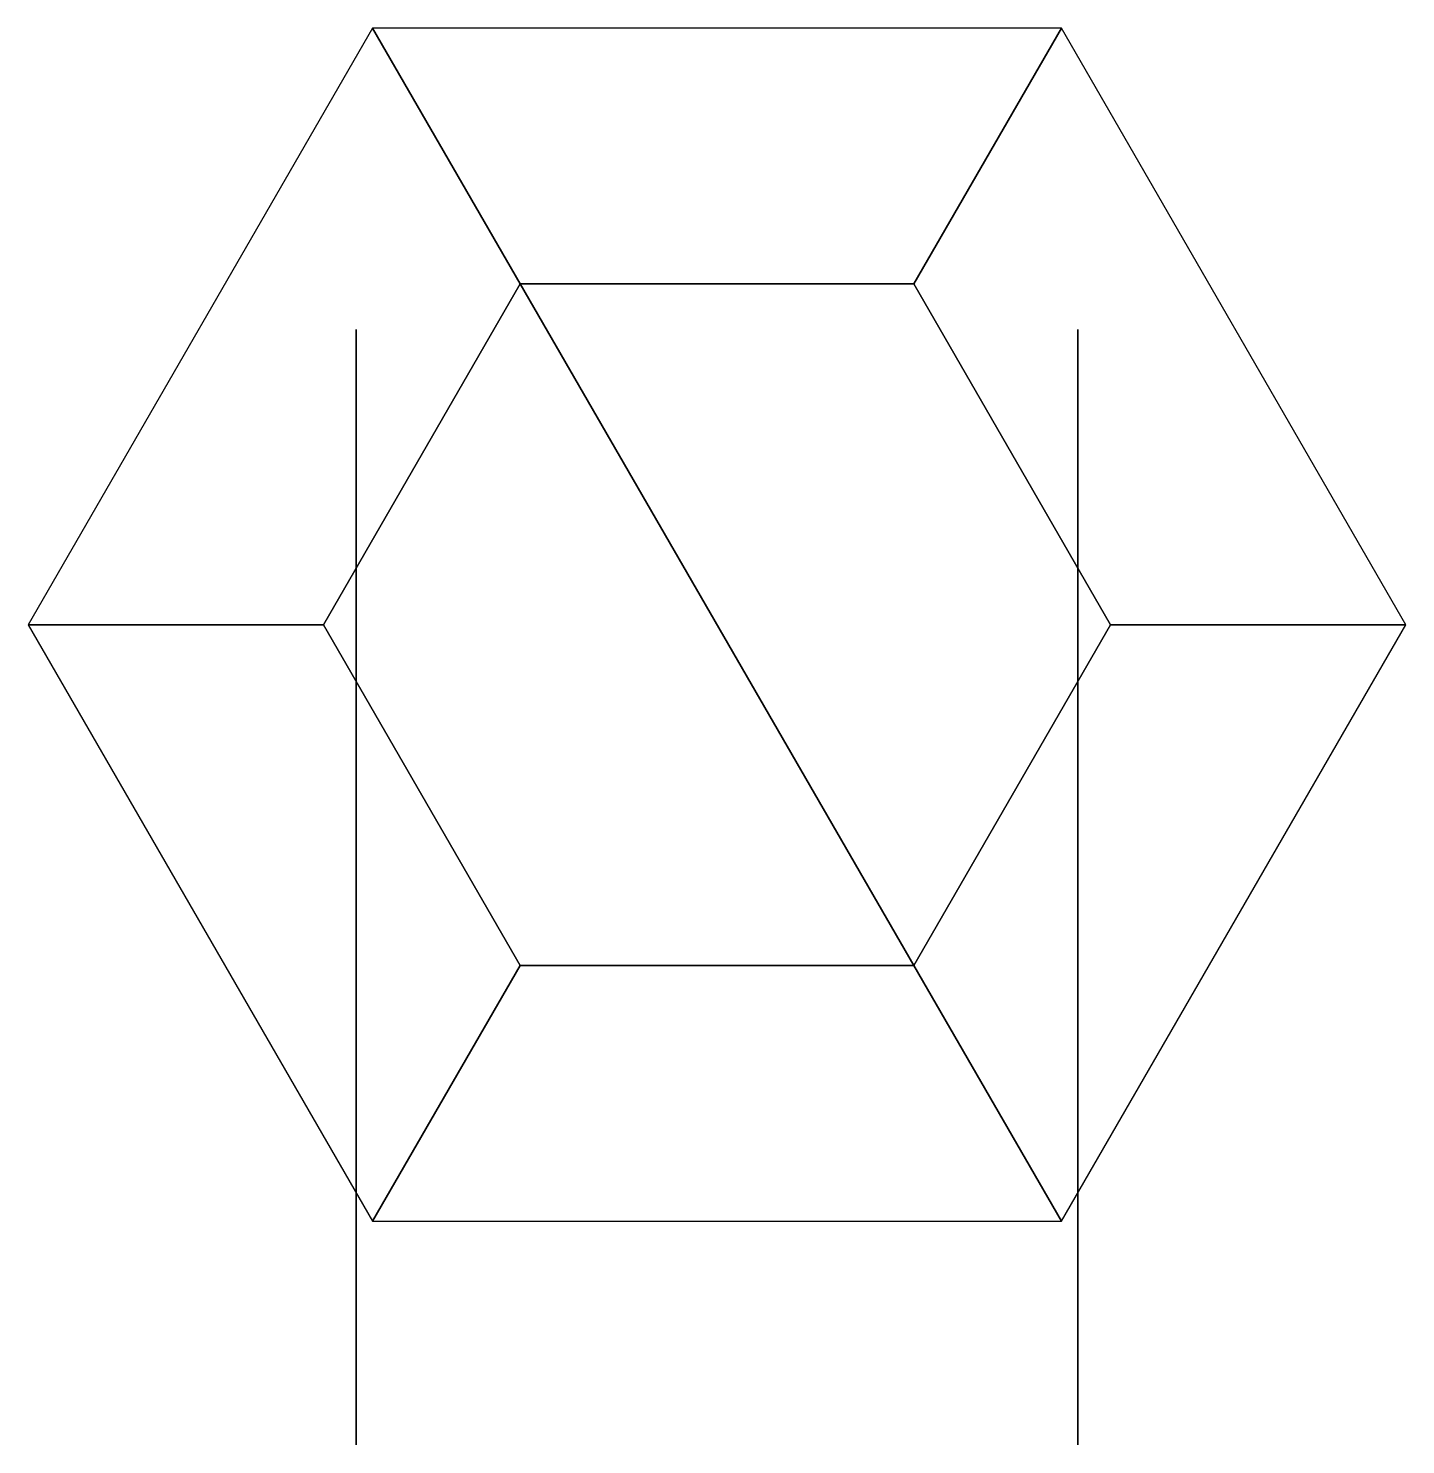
# Model space of a CAD drawing. Extents: x -0.21 to 0.21, y -0.25 to 0.182.
import ezdxf

# ---------------------------------------------------------------- set-up
doc = ezdxf.new("R2010")
doc.units = 0
doc.layers.add('TURRET', color=2, linetype='CONTINUOUS')

msp = doc.modelspace()

# ---------------------------------------------------------------- linework, layer by layer
at = {"layer": 'TURRET'}
for points in [[(-0.105, 0.18187, 3.27), (-0.21, 0, 3.27), (-0.12, 0, 3.41), (-0.06, 0.10392, 3.41)], [(0.105, 0.18187, 3.27), (-0.105, 0.18187, 3.27), (-0.06, 0.10392, 3.41), (0.06, 0.10392, 3.41)], [(0.21, 0, 3.27), (0.105, 0.18187, 3.27), (0.06, 0.10392, 3.41), (0.12, 0, 3.41)], [(-0.06, 0.10392, 3.41), (-0.12, 0, 3.41), (-0.12, 0, 3.51), (-0.06, 0.10392, 3.51)], [(0.06, -0.10392, 3.51), (-0.06, 0.10392, 3.51), (-0.12, 0, 3.51), (-0.06, -0.10392, 3.51)], [(0.06, 0.10392, 3.41), (-0.06, 0.10392, 3.41), (-0.06, 0.10392, 3.51), (0.06, 0.10392, 3.51)], [(0.12, 0, 3.51), (0.06, 0.10392, 3.51), (-0.06, 0.10392, 3.51), (0.06, -0.10392, 3.51)], [(0.12, 0, 3.41), (0.06, 0.10392, 3.41), (0.06, 0.10392, 3.51), (0.12, 0, 3.51)], [(-0.11, 0.06, 3.61), (-0.11, -0.08, 3.57), (-0.11, -0.08, 3.51), (-0.11, 0.09, 3.51)], [(-0.11, 0.09, 3.51), (-0.11, -0.08, 3.51), (-0.11, -0.08, 3.57), (-0.11, 0.06, 3.61)], [(0.11, 0.09, 3.51), (0.11, -0.08, 3.51), (0.11, -0.08, 3.57), (0.11, 0.06, 3.61)], [(0.11, 0.06, 3.61), (0.11, -0.08, 3.57), (0.11, -0.08, 3.51), (0.11, 0.09, 3.51)], [(-0.11, 0.06, 3.61), (-0.11, -0.08, 3.57), (-0.11, -0.13, 3.61), (-0.11, -0.06, 3.68)], [(-0.11, -0.06, 3.68), (-0.11, -0.13, 3.61), (-0.11, -0.08, 3.57), (-0.11, 0.06, 3.61)], [(0.11, -0.06, 3.68), (0.11, -0.13, 3.61), (0.11, -0.08, 3.57), (0.11, 0.06, 3.61)], [(0.11, 0.06, 3.61), (0.11, -0.08, 3.57), (0.11, -0.13, 3.61), (0.11, -0.06, 3.68)], [(-0.21, 0, 3.27), (-0.105, -0.18187, 3.27), (-0.06, -0.10392, 3.41), (-0.12, 0, 3.41)], [(-0.12, 0, 3.41), (-0.06, -0.10392, 3.41), (-0.06, -0.10392, 3.51), (-0.12, 0, 3.51)], [(0.06, -0.10392, 3.41), (0.12, 0, 3.41), (0.12, 0, 3.51), (0.06, -0.10392, 3.51)], [(0.105, -0.18187, 3.27), (0.21, 0, 3.27), (0.12, 0, 3.41), (0.06, -0.10392, 3.41)], [(-0.11, -0.24, 3.71), (-0.11, -0.25, 3.6), (-0.11, -0.13, 3.61), (-0.11, -0.06, 3.68)], [(-0.11, -0.06, 3.68), (-0.11, -0.13, 3.61), (-0.11, -0.25, 3.6), (-0.11, -0.24, 3.71)], [(0.11, -0.24, 3.71), (0.11, -0.25, 3.6), (0.11, -0.13, 3.61), (0.11, -0.06, 3.68)], [(0.11, -0.06, 3.68), (0.11, -0.13, 3.61), (0.11, -0.25, 3.6), (0.11, -0.24, 3.71)], [(-0.105, -0.18187, 3.27), (0.105, -0.18187, 3.27), (0.06, -0.10392, 3.41), (-0.06, -0.10392, 3.41)], [(-0.06, -0.10392, 3.41), (0.06, -0.10392, 3.41), (0.06, -0.10392, 3.51), (-0.06, -0.10392, 3.51)]]:
    msp.add_3dface(points, dxfattribs=at)

doc.saveas('drawing.dxf')
